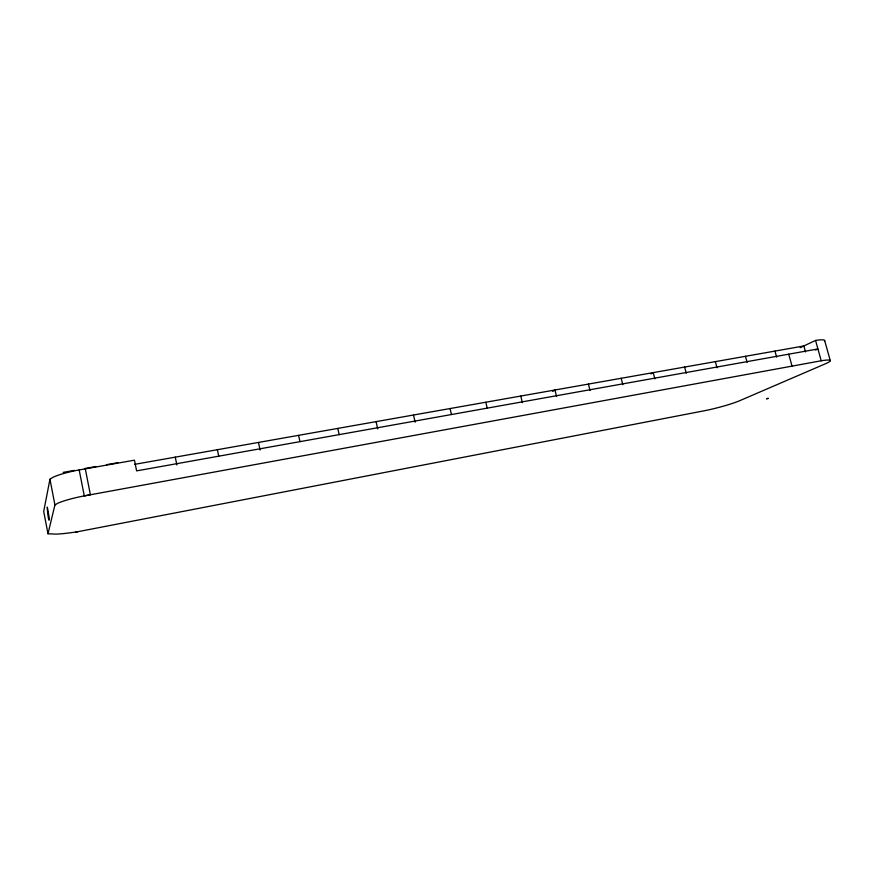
<?xml version="1.0" encoding="UTF-8"?>
<svg xmlns="http://www.w3.org/2000/svg" width="874" height="874" viewBox="0 0 874 874"><rect width="100%" height="100%" fill="white"/><g stroke="black" fill="none" stroke-linecap="round" stroke-linejoin="round"><path stroke-width="1.31" d="M815.584 350.026L817.933 348.955L136.617 470.878L134.454 460.183L75.667 470.583A31.191 4.752 -10.8 0 0 52.855 477.357L49.96 479.203L43.7 511.421L47.983 533.763L56.154 534.123A47.83 5.615 -11.4 0 0 75.088 532.124L77.983 531.665M47.983 533.763L54.931 504.954L49.96 479.203M75.874 532.08L703.931 410.846A27.291 2.775 -14.6 0 0 739.732 400.696L825.427 363.77A26.843 2.961 -15.1 0 0 821.221 360.776L815.562 340.434L800.18 347.677M54.931 504.954L57.848 503.227A31.278 4.206 -11.1 0 1 80.758 496.585L90.393 494.76L85.291 468.825M552.685 391.388L554.968 390.033L556.585 396.523M650.835 373.919L653.239 372.641L654.866 378.912M788.719 354.188L792.041 366.119M821.221 360.776L84.275 495.886L79.173 469.895M134.727 464.323L803.861 345.973L805.511 351.905M63.212 472.353L74.388 470.398M84.505 468.551L96.14 466.498M106.486 464.695L117.815 462.707M824.685 340.642L830.3 360.711M774.965 351.086L776.604 357.095M745.467 356.308L747.106 362.382M715.358 361.639L716.997 367.779M684.626 367.08L686.254 373.285M621.185 378.311L622.812 384.658M588.431 384.112L590.059 390.525M520.773 396.086L522.379 402.652M485.813 402.28L487.211 408.092M450.055 408.606L451.454 414.494M413.489 415.084L415.161 422.229M376.082 421.705L377.732 428.937M337.79 428.478L339.167 434.586M298.602 435.416L299.968 441.599M258.486 442.528L260.102 450.034M217.364 449.695L218.729 456.141M175.259 457.146L176.865 464.935M815.562 340.434A26.788 3.354 -15.3 0 1 824.477 341.122M49.392 518.839C48.769 526.126 46.42 502.211 47.513 508.067L49.392 518.839M768.224 398.38L766.574 398.752L768.224 398.38"/></g></svg>
